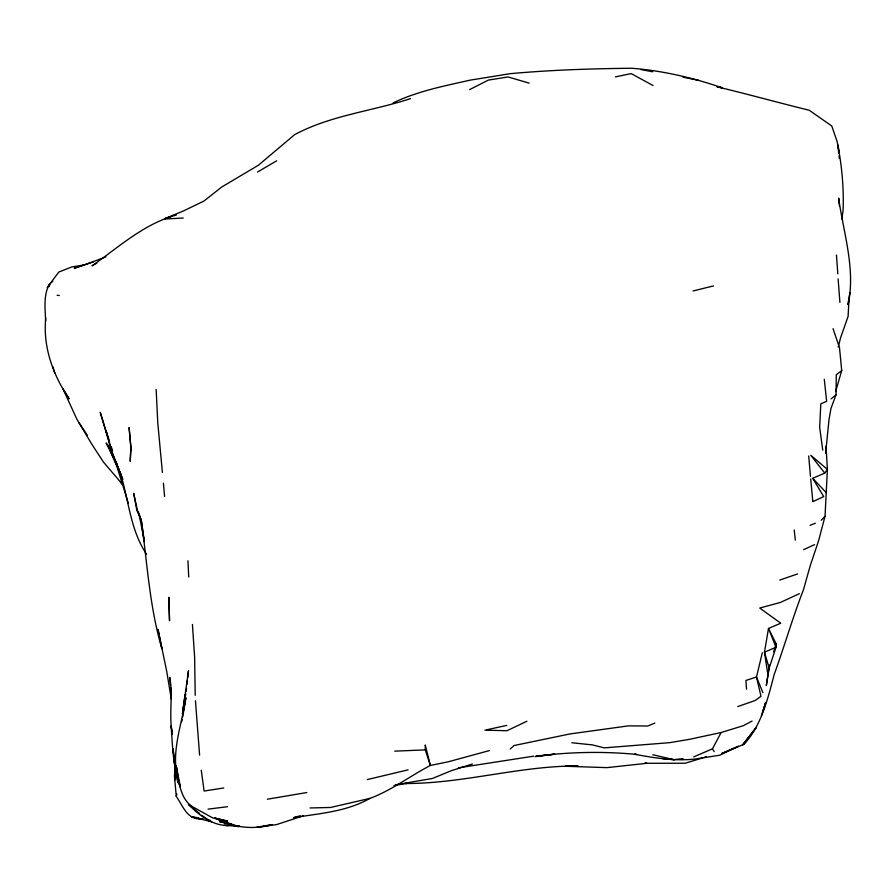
<?xml version="1.0" encoding="UTF-8"?>
<svg xmlns="http://www.w3.org/2000/svg" width="895" height="895" viewBox="0 0 895 895"><rect width="100%" height="100%" fill="white"/><g stroke="black" fill="none" stroke-linecap="round" stroke-linejoin="round"><path stroke-width="1.34" d="M45.746 317.926C42.781 346.891 53.04 375.162 69.139 398.846L62.874 388.643L76.825 419.095L91.726 444.077L103.54 462.2L122.649 484.542M848.124 304.703C855.754 268.858 843.549 233.405 838.66 198.086L839.409 205.973M825.682 452.657L829.05 419.218L831.007 408.299L836.042 394.807L836.288 374.759L841.714 370.597L839.488 347.652L833.044 328.666M535.199 756.689L554.62 754.172L535.814 756.286C569.332 751.912 602.962 751.196 636.636 754.429L634.544 754.25C654.804 758.043 675.412 761.365 696.064 758.915L719.748 755.212L738.397 746.262L721.515 753.59L744.192 744.192C761.679 724.86 767.765 698.85 774.22 674.405C784.434 646.324 792.646 617.595 803.464 589.715L810.344 565.316L818.612 540.692L825.022 516.359L827.405 469.383L825.995 446.303L825.615 453.038M767.474 671.944L764.464 652.187L776.01 647.275L768.492 628.469L776.222 643.952L776.01 647.275L769.185 668.117L764.464 652.187L768.492 628.469L780.764 623.222L759.732 608.041L780.406 602.447L799.425 593.653M203.076 818.768C187.301 820.715 183.822 807.312 176.259 796.349L174.491 776.625L175.263 767.16M174.491 776.625L175.297 766.903M175.923 770.684L175.084 779.825L175.823 773.034M186.249 691.175L186.54 688.456M186.988 684.384L187.435 680.312M187.726 677.593L188.465 670.814L182.435 714.232L185.041 694.654M49.314 286.59L49.65 283.872L52.816 281.298M847.934 304.423L848.538 300.317M49.65 283.872C43.139 294.824 45.231 309.032 45.634 321.238M769.454 665.041L766.31 685.548L769.073 668.397M841.781 219.018L843.09 210.56C843.951 187.357 841.759 164.009 837.038 141.309L831.768 125.982L809.281 110.286L807.558 109.839C777.218 102.366 747.146 93.975 716.75 86.748M182.681 717.007L185.891 697.809C181.595 726.718 168.775 756.51 180.04 785.374L176.27 765.963C178.787 779.758 179.414 798.239 192.492 806.686L212.719 817.929L227.576 821.107L214.778 817.929C232.23 827.461 252.849 830.124 271.968 824.642M183.318 707.632L184.784 699.398M185.276 696.657L185.757 693.916M181.696 721.728L182.2 719.49M762.316 652.757L756.488 676.989L760.974 696.276L755.212 700.494L737.782 706.569M838.212 347.036L840.64 337.583L848.102 316.382L849.142 296.211L850.172 292.755M176.259 796.349L176.874 794.055M744.192 744.192L744.83 741.955M835.617 391.574L841.714 370.597M762.786 711.57L765.661 702.374L761.455 715.664M773.649 651.806L776.222 643.952M693.703 756.901L712.454 748.824L721.135 732.524L743.32 725.688L752.08 721.079M47.222 287.552L58.801 272.08L71.801 266.923L84.275 264.931L105.957 256.876M824.731 473.097L827.405 469.383L810.803 455.309L824.731 473.097L812.716 478.31L823.713 496.568L813.074 501.558M821.207 520.264L825.022 516.359M510.195 749.025L514.032 745.535L569.891 733.956L628.379 725.867L647.745 726.013L654.86 723.082M831.063 398.89L836.042 394.807M257.525 172.03L276.7 160.798M96.761 263.141L91.995 265.849C117.48 248.038 141.097 226.401 171.213 216.556M469.629 89.601L488.401 80.08L508.08 76.959L529.18 83.145M526.92 721.236L506.962 730.734L484.933 730.163M489.543 750.536L448.149 761.824L430.383 765.46C410.067 775.965 391.451 790.475 369.881 798.407C346.633 811.687 319.481 813.488 293.594 817.65L300.228 815.737M803.643 549.664L814.573 544.63M393.106 102.903C417.316 91.245 443.965 86.043 470.02 80.17L510.184 73.67C550.604 70 591.304 68.658 631.814 68.255C662.624 70.716 692.585 77.641 721.784 87.654L722.343 87.766M810.064 525.331L815.379 523.262M303.416 815.793L276.644 824.563L256.887 827.26L270.38 824.821M779.802 580.061L797.59 573.93M93.36 261.911L74.24 268.254L84.275 264.931M704.331 757.394L706.278 756.756M472.37 763.994L451.27 770.718L432.408 778.471L395.758 784.758M410.525 98.629C372.074 111.248 330.826 115.231 294.656 134.642L258.375 165.239L221.759 186.999L203.993 201.017L183.464 210.951L164.602 218.682L176.472 214.945M703.045 757.785L685.134 763.245L644.68 763.29L646.738 763.312L607.045 767.63L565.36 766.265L578.047 765.963C519.872 765.773 463.644 783.595 405.491 783.528L407.505 783.293L393.968 785.53M369.881 798.407L330.523 807.469L310.062 807.961M367.33 779.567L408.086 769.845M693.054 290.964L713.505 285.908M721.135 732.524L689.452 739.337L669.695 742.66L604.248 747.873L592.434 744.897L571.827 742.749M486.634 729.794L506.827 725.397M615.424 76.903L631.199 73.591L653.037 85.517M458.385 767.843L533.733 756.163M306.851 792.534L267.337 799.201M223.761 787.958L204.105 791.046L201.252 770.17M208.087 809.136L227.487 806.708M683.109 758.591L673.913 759.676L652.813 754.742M394.74 751.14L425.315 749.898L430.383 765.46L425.248 744.987L425.315 749.898M164.467 219.029L183.262 218.033M228.382 825.514C212.339 825.805 199.026 815.099 188.342 804.303L199.641 813.566M233.796 825.626L237.857 825.716M228.281 825.458L224.197 825.358L238.137 826.253M235.094 825.626L239.178 825.727M210.594 820.446L207.237 819.943L209.665 820.916L201.688 815.255M662.479 758.591L674.103 759.743M57.101 295.249L59.316 295.507M717.734 87.028L721.784 87.654L719.513 87.151M198.903 817.929L190.948 816.632L211.667 821.8M640.898 69.541L652.668 71.779M682.986 77.205L698.749 80.337M231.369 824.194L219.532 821.599L238.618 826.734L215.706 818.332M120.948 482.729L123.141 485.034M812.716 478.31L826.409 492.843M79.028 422.798L87.33 435.227M712.454 748.824L714.199 751.632M110.723 450.912L106.203 442.969L115.813 461.999M114.683 459.549L115.981 462.01M146.556 554.184C130.211 529.985 128.936 500.54 120.389 473.489L121.843 477.639L113.318 456.853L100.229 412.326L107.12 434.534M113.43 456.998L107.478 444.602L116.887 466.407L128.321 503.27M121.407 475.569L113.318 456.853L122.906 479.306M139.978 516.381L136.644 509.221L133.691 493.369L137.718 511.739L136.644 509.221L139.407 515.766L144.375 541.564L141.074 518.787C147.239 562.295 149.387 606.318 161.905 648.696L157.99 629.308L166.694 671.239L171.292 699.14M762.909 692.674L756.488 676.989L745.915 680.457L746.519 689.217M109.548 441.526L106.236 431.379L112.58 453.675L120.064 472.493M112.58 453.675L118.688 469.416L116.193 461.809M141.097 520.834L138.389 512.634L139.407 515.766M111.204 446.594L112.446 450.398M52.928 366.849L54.774 373.226M172.366 734.191C168.584 715.497 173.294 696.209 169.726 677.336L170.52 685.212M172.209 732.557L171.135 725.845C172.578 746.419 173.003 767.474 180.298 787.029L174.883 766.433L173.104 748.902L174.883 766.433L177.803 782.678L177.411 776.077M822.751 450.118L819.652 427.307L820.816 403.813L826.644 401.318L824.273 379.279M838.872 151.691L838.033 144.99L838.66 153.101M839.902 302.398L838.112 278.916M794.223 530.03L795.308 540.155M170.777 687.841L171.426 694.408M199.596 755.156L195.446 700.763M162.409 472.504L157.766 422.865L156.155 389.482M810.702 478.97L812.783 501.234M808.711 455.98L810.478 476.487M163.438 483.166L164.579 496.479M192.425 624.497L194.618 656.964L195.222 695.337M836.467 255.041L837.809 273.87M839.085 155.764L839.23 158.471M187.928 560.762L188.733 577.006M130.905 447.209L130.234 461.193L130.905 447.209L129.081 427.497L131.118 450.465L130.905 447.209M753.568 730.891L742.335 745.255L756.543 727.12L753.568 730.891M169.524 620.638L168.864 597.435L169.524 620.638"/></g></svg>
